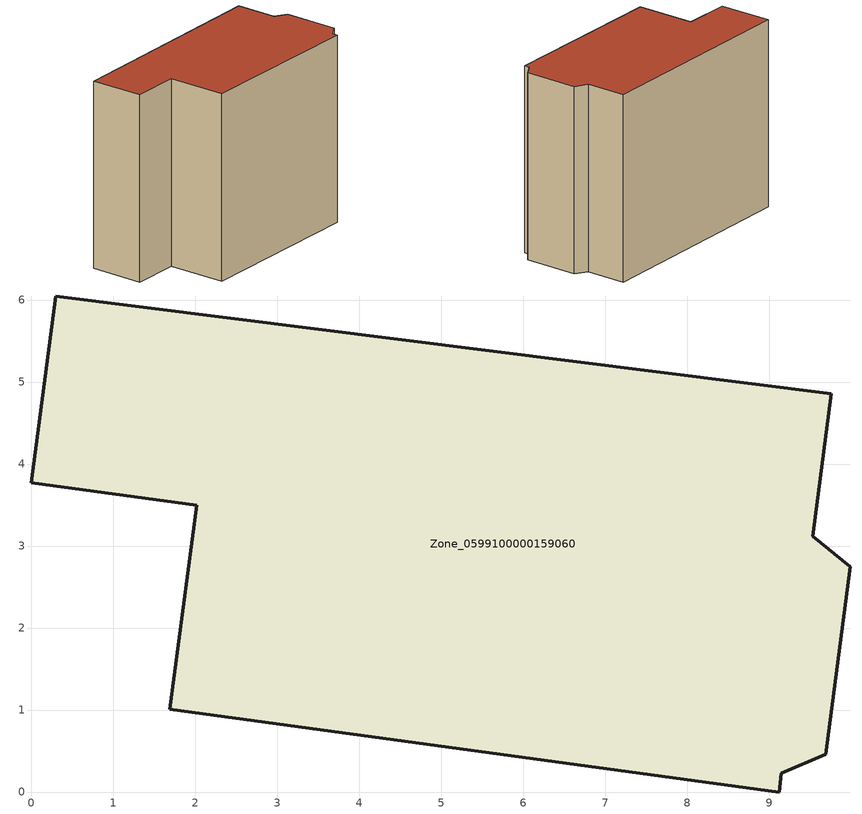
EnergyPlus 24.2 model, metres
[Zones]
Zone_0599100000159060
 floor ground (C_G): 9.15,0.23 9.12,0 1.69,1.01 2.02,3.5 0,3.77 0.3,6.05 9.76,4.86 9.53,3.12 9.99,2.75 9.69,0.46 z2.6
 wall outside (C_F): 2.02,3.5 1.69,1.01 9.12,0 9.15,0.23 9.69,0.46 9.99,2.75 9.53,3.12 9.76,4.86 0.3,6.05 0,3.77 2.02,3.5 z2.6:10.63
 roof outside (C_R): 9.53,3.12 9.76,4.86 0.3,6.05 0,3.77 2.02,3.5 1.69,1.01 9.12,0 9.15,0.23 9.69,0.46 9.99,2.75 z10.63
[BUILDING]
Pand.0599100000159060: North Axis=0; Terrain=City; Loads Convergence Tolerance Value=0.04; Temperature Convergence Tolerance Value=0.4; Solar Distribution=FullExterior; Maximum Number of Warmup Days=25; Minimum Number of Warmup Days=1
[Site:Location]
Rotterdam.The.Hague.AP_ZH_NLD Design_Conditions: Latitude=51.96; Longitude=4.45; Time Zone=1; Elevation=-4.5
[SITE:GROUNDTEMPERATURE:BUILDINGSURFACE]
18, 18, 18, 18, 18, 18, 18, 18, 18, 18, 18, 18
[MATERIAL] Thermal Absorptance=0.9; Solar Absorptance=0.7; Visible Absorptance=0.7
Name | Roughness | Thickness | Conductivity | Density | Specific Heat
G.TI.1946 | MediumSmooth | 0.15 | 1 | 540 | 1210
F.TI.1946 | Rough | 0.3 | 0.857143 | 1920 | 840
R.TI.1946 | MediumRough | 0.2 | 0.1 | 1500 | 1000
[CONSTRUCTION]
C_G: G.TI.1946
C_F: F.TI.1946
C_R: R.TI.1946
[ZONE]
Zone_0599100000159060: Type=1; Multiplier=1; Ceiling Height=Autocalculate; Volume=Autocalculate; Floor Area=autocalculate; Part of Total Floor Area=Yes
[ZONEINFILTRATION:DESIGNFLOWRATE]
Infil_Zone_0599100000159060: Zone or ZoneList or Space or SpaceList=Zone_0599100000159060; Schedule=AlwaysOn; Design Flow Rate Calculation Method=Flow/Area; Flow Rate per Floor Area=0.003; Constant Term Coefficient=1; Temperature Term Coefficient=0; Velocity Term Coefficient=0; Velocity Squared Term Coefficient=0
[HVACTEMPLATE:ZONE:IDEALLOADSAIRSYSTEM]
Zone_0599100000159060: Maximum Heating Supply Air Temperature=50; Minimum Cooling Supply Air Temperature=13; Maximum Heating Supply Air Humidity Ratio=0.0156; Minimum Cooling Supply Air Humidity Ratio=0.0077; Heating Limit=NoLimit; Cooling Limit=NoLimit; Dehumidification Control Type=ConstantSensibleHeatRatio; Cooling Sensible Heat Ratio=0.7; Dehumidification Setpoint=60; Humidification Control Type=None; Humidification Setpoint=30; Outdoor Air Method=None; Outdoor Air Flow Rate per Person=0.00944; Outdoor Air Flow Rate per Zone Floor Area=0; Outdoor Air Flow Rate per Zone=0; Demand Controlled Ventilation Type=None; Outdoor Air Economizer Type=NoEconomizer; Heat Recovery Type=None; Sensible Heat Recovery Effectiveness=0.7; Latent Heat Recovery Effectiveness=0.65
[ZONECONTROL:THERMOSTAT]
ThermostatControl_Zone_0599100000159060: Zone or ZoneList=Zone_0599100000159060; Control Type Schedule=DualSetpointControlType; Control 1=Thermostat_Zone_0599100000159060; Temperature Difference Between Cutout And Setpoint=0
[THERMOSTATSETPOINT:DUALSETPOINT]
Thermostat_Zone_0599100000159060: Heating Setpoint Temperature Schedule=HeatingSetpoint_Zone_0599100000159060; Cooling Setpoint Temperature Schedule=CoolingSetpoint_Zone_0599100000159060
[SCHEDULE:COMPACT]
HeatingSetpoint_Zone_0599100000159060: Through: 12/31, For: AllDays, Until: 24:00, 21
CoolingSetpoint_Zone_0599100000159060: Through: 12/31, For: AllDays, Until: 24:00, 24
DualSetpointControlType: Through: 12/31, For: AllDays, Until: 24:00, 4
AlwaysOn: Through: 12/31, For: AllDays, Until: 24:00, 1
